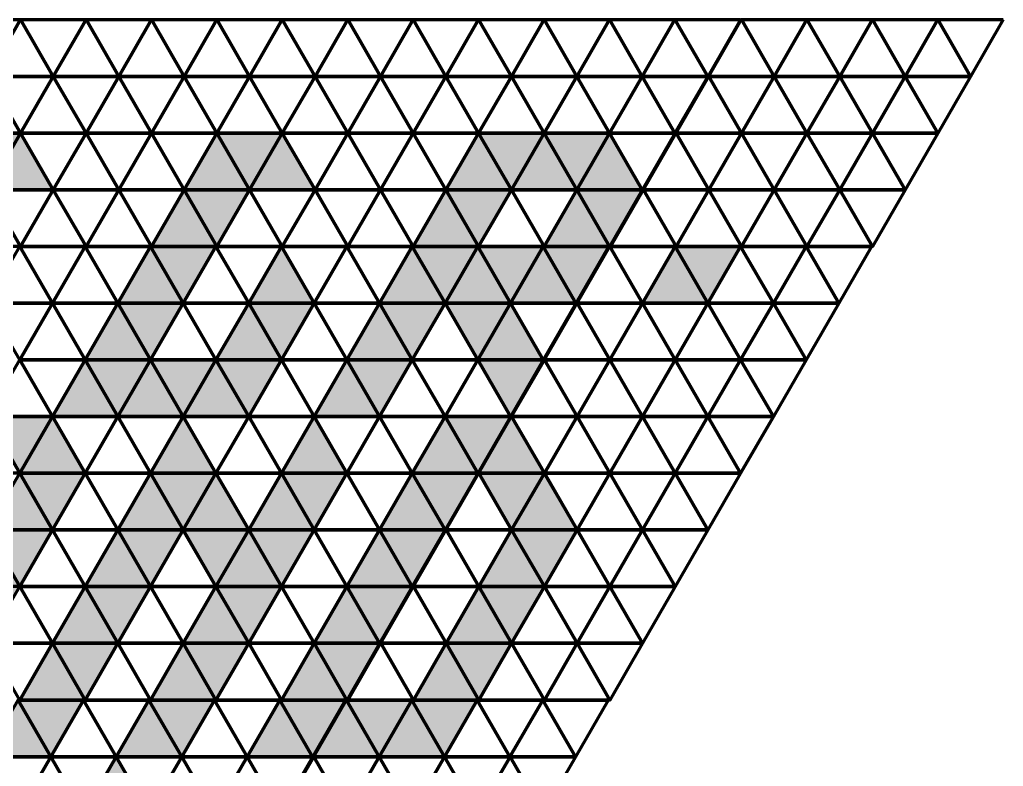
# Model space of a CAD drawing. Header units: inches. Extents: x 18 to 882, y -1167 to -33.
# Drawn here: x 290.2 to 562.8, y -1059.3 to -852.5 of the extents above; entities that cross this region are included whole.
import ezdxf

# ---------------------------------------------------------------- set-up
doc = ezdxf.new("R2010")
doc.units = ezdxf.units.IN
doc.header["$MEASUREMENT"] = 0
doc.layers.add('Layer 1', color=7, linetype='Continuous')

# ---------------------------------------------------------------- blocks, each defined once
blk = doc.blocks.new('block 3')
at = {"layer": 'Layer 1', "true_color": 0xa7a9ab}
h = blk.add_hatch(color=253, dxfattribs=at)
h.dxf.hatch_style = 2
h.paths.add_polyline_path([(290.39, -883.77), (281.32, -899.48), (272.26, -883.77)])
h = blk.add_hatch(color=253, dxfattribs=at)
h.dxf.hatch_style = 2
h.paths.add_polyline_path([(281.57, -899.48), (290.63, -883.78), (299.7, -899.48)])
h = blk.add_hatch(color=253, dxfattribs=at)
h.dxf.hatch_style = 2
h.paths.add_polyline_path([(335.6, -899.51), (344.67, -883.81), (353.73, -899.51)])
h = blk.add_hatch(color=253, dxfattribs=at)
h.dxf.hatch_style = 2
h.paths.add_polyline_path([(363.15, -883.8), (354.09, -899.5), (345.02, -883.8)])
h = blk.add_hatch(color=253, dxfattribs=at)
h.dxf.hatch_style = 2
h.paths.add_polyline_path([(353.98, -899.51), (363.05, -883.8), (372.12, -899.51)])
h = blk.add_hatch(color=253, dxfattribs=at)
h.dxf.hatch_style = 2
h.paths.add_polyline_path([(408.38, -899.5), (417.45, -883.8), (426.52, -899.5)])
h = blk.add_hatch(color=253, dxfattribs=at)
h.dxf.hatch_style = 2
h.paths.add_polyline_path([(435.58, -883.79), (426.52, -899.49), (417.45, -883.79)])
h = blk.add_hatch(color=253, dxfattribs=at)
h.dxf.hatch_style = 2
h.paths.add_polyline_path([(426.29, -899.52), (435.35, -883.81), (444.42, -899.52)])
h = blk.add_hatch(color=253, dxfattribs=at)
h.dxf.hatch_style = 2
h.paths.add_polyline_path([(453.46, -884.03), (444.39, -899.74), (435.33, -884.03)])
h = blk.add_hatch(color=253, dxfattribs=at)
h.dxf.hatch_style = 2
h.paths.add_polyline_path([(444.8, -899.69), (453.86, -883.99), (462.93, -899.69)])
h = blk.add_hatch(color=253, dxfattribs=at)
h.dxf.hatch_style = 2
h.paths.add_polyline_path([(353.99, -899.5), (344.92, -915.2), (335.86, -899.5)])
h = blk.add_hatch(color=253, dxfattribs=at)
h.dxf.hatch_style = 2
h.paths.add_polyline_path([(426.52, -899.49), (417.45, -915.2), (408.38, -899.49)])
h = blk.add_hatch(color=253, dxfattribs=at)
h.dxf.hatch_style = 2
h.paths.add_polyline_path([(326.79, -915.21), (335.86, -899.51), (344.93, -915.21)])
h = blk.add_hatch(color=253, dxfattribs=at)
h.dxf.hatch_style = 2
h.paths.add_polyline_path([(399.32, -915.21), (408.38, -899.5), (417.45, -915.21)])
h = blk.add_hatch(color=253, dxfattribs=at)
h.dxf.hatch_style = 2
h.paths.add_polyline_path([(435.6, -915.21), (444.66, -899.51), (453.73, -915.21)])
h = blk.add_hatch(color=253, dxfattribs=at)
h.dxf.hatch_style = 2
h.paths.add_polyline_path([(462.93, -899.7), (453.86, -915.4), (444.8, -899.7)])
h = blk.add_hatch(color=253, dxfattribs=at)
h.dxf.hatch_style = 2
h.paths.add_polyline_path([(317.72, -930.92), (326.79, -915.21), (335.86, -930.92)])
h = blk.add_hatch(color=253, dxfattribs=at)
h.dxf.hatch_style = 2
h.paths.add_polyline_path([(344.57, -915.2), (335.51, -930.91), (326.44, -915.2)])
h = blk.add_hatch(color=253, dxfattribs=at)
h.dxf.hatch_style = 2
h.paths.add_polyline_path([(353.98, -930.84), (363.05, -915.14), (372.12, -930.84)])
h = blk.add_hatch(color=253, dxfattribs=at)
h.dxf.hatch_style = 2
h.paths.add_polyline_path([(390.25, -930.92), (399.32, -915.22), (408.38, -930.92)])
h = blk.add_hatch(color=253, dxfattribs=at)
h.dxf.hatch_style = 2
h.paths.add_polyline_path([(417.45, -915.21), (408.38, -930.91), (399.32, -915.21)])
h = blk.add_hatch(color=253, dxfattribs=at)
h.dxf.hatch_style = 2
h.paths.add_polyline_path([(408.38, -930.93), (417.45, -915.22), (426.52, -930.93)])
h = blk.add_hatch(color=253, dxfattribs=at)
h.dxf.hatch_style = 2
h.paths.add_polyline_path([(435.58, -915.19), (426.51, -930.9), (417.44, -915.19)])
h = blk.add_hatch(color=253, dxfattribs=at)
h.dxf.hatch_style = 2
h.paths.add_polyline_path([(426.37, -930.93), (435.43, -915.22), (444.5, -930.93)])
h = blk.add_hatch(color=253, dxfattribs=at)
h.dxf.hatch_style = 2
h.paths.add_polyline_path([(453.38, -915.22), (444.31, -930.93), (435.24, -915.22)])
h = blk.add_hatch(color=253, dxfattribs=at)
h.dxf.hatch_style = 2
h.paths.add_polyline_path([(462.58, -930.93), (471.65, -915.22), (480.71, -930.93)])
h = blk.add_hatch(color=253, dxfattribs=at)
h.dxf.hatch_style = 2
h.paths.add_polyline_path([(490.13, -915.21), (481.07, -930.92), (472, -915.21)])
h = blk.add_hatch(color=253, dxfattribs=at)
h.dxf.hatch_style = 2
h.paths.add_polyline_path([(308.4, -946.62), (317.47, -930.92), (326.53, -946.62)])
h = blk.add_hatch(color=253, dxfattribs=at)
h.dxf.hatch_style = 2
h.paths.add_polyline_path([(335.6, -930.91), (326.53, -946.61), (317.47, -930.91)])
h = blk.add_hatch(color=253, dxfattribs=at)
h.dxf.hatch_style = 2
h.paths.add_polyline_path([(344.91, -946.63), (353.98, -930.92), (363.05, -946.63)])
h = blk.add_hatch(color=253, dxfattribs=at)
h.dxf.hatch_style = 2
h.paths.add_polyline_path([(372.12, -930.91), (363.05, -946.62), (353.98, -930.91)])
h = blk.add_hatch(color=253, dxfattribs=at)
h.dxf.hatch_style = 2
h.paths.add_polyline_path([(381.18, -946.63), (390.25, -930.93), (399.32, -946.63)])
h = blk.add_hatch(color=253, dxfattribs=at)
h.dxf.hatch_style = 2
h.paths.add_polyline_path([(408.38, -930.92), (399.32, -946.62), (390.25, -930.92)])
h = blk.add_hatch(color=253, dxfattribs=at)
h.dxf.hatch_style = 2
h.paths.add_polyline_path([(426.53, -930.89), (417.46, -946.59), (408.39, -930.89)])
h = blk.add_hatch(color=253, dxfattribs=at)
h.dxf.hatch_style = 2
h.paths.add_polyline_path([(416.97, -946.63), (426.03, -930.92), (435.1, -946.63)])
h = blk.add_hatch(color=253, dxfattribs=at)
h.dxf.hatch_style = 2
h.paths.add_polyline_path([(299.59, -962.33), (308.66, -946.62), (317.72, -962.33)])
h = blk.add_hatch(color=253, dxfattribs=at)
h.dxf.hatch_style = 2
h.paths.add_polyline_path([(326.79, -946.61), (317.72, -962.31), (308.66, -946.61)])
h = blk.add_hatch(color=253, dxfattribs=at)
h.dxf.hatch_style = 2
h.paths.add_polyline_path([(317.72, -962.33), (326.79, -946.63), (335.86, -962.33)])
h = blk.add_hatch(color=253, dxfattribs=at)
h.dxf.hatch_style = 2
h.paths.add_polyline_path([(344.57, -946.62), (335.5, -962.32), (326.44, -946.62)])
h = blk.add_hatch(color=253, dxfattribs=at)
h.dxf.hatch_style = 2
h.paths.add_polyline_path([(335.6, -962.32), (344.67, -946.62), (353.73, -962.32)])
h = blk.add_hatch(color=253, dxfattribs=at)
h.dxf.hatch_style = 2
h.paths.add_polyline_path([(362.8, -946.61), (353.73, -962.31), (344.67, -946.61)])
h = blk.add_hatch(color=253, dxfattribs=at)
h.dxf.hatch_style = 2
h.paths.add_polyline_path([(372.12, -962.31), (381.18, -946.61), (390.25, -962.31)])
h = blk.add_hatch(color=253, dxfattribs=at)
h.dxf.hatch_style = 2
h.paths.add_polyline_path([(399.32, -946.6), (390.25, -962.3), (381.18, -946.6)])
h = blk.add_hatch(color=253, dxfattribs=at)
h.dxf.hatch_style = 2
h.paths.add_polyline_path([(435.35, -946.6), (426.29, -962.3), (417.22, -946.6)])
h = blk.add_hatch(color=253, dxfattribs=at)
h.dxf.hatch_style = 2
h.paths.add_polyline_path([(299.21, -962.33), (290.14, -978.04), (281.07, -962.33)])
h = blk.add_hatch(color=253, dxfattribs=at)
h.dxf.hatch_style = 2
h.paths.add_polyline_path([(290.22, -978.48), (299.29, -962.78), (308.36, -978.48)])
h = blk.add_hatch(color=253, dxfattribs=at)
h.dxf.hatch_style = 2
h.paths.add_polyline_path([(326.51, -978.22), (335.57, -962.51), (344.64, -978.22)])
h = blk.add_hatch(color=253, dxfattribs=at)
h.dxf.hatch_style = 2
h.paths.add_polyline_path([(362.76, -978.23), (371.83, -962.53), (380.9, -978.23)])
h = blk.add_hatch(color=253, dxfattribs=at)
h.dxf.hatch_style = 2
h.paths.add_polyline_path([(398.93, -978.27), (408, -962.57), (417.07, -978.27)])
h = blk.add_hatch(color=253, dxfattribs=at)
h.dxf.hatch_style = 2
h.paths.add_polyline_path([(426.13, -962.56), (417.07, -978.26), (408, -962.56)])
h = blk.add_hatch(color=253, dxfattribs=at)
h.dxf.hatch_style = 2
h.paths.add_polyline_path([(417.3, -978.27), (426.36, -962.57), (435.43, -978.27)])
h = blk.add_hatch(color=253, dxfattribs=at)
h.dxf.hatch_style = 2
h.paths.add_polyline_path([(281.06, -993.83), (290.13, -978.12), (299.19, -993.83)])
h = blk.add_hatch(color=253, dxfattribs=at)
h.dxf.hatch_style = 2
h.paths.add_polyline_path([(308.26, -978.47), (299.19, -994.17), (290.13, -978.47)])
h = blk.add_hatch(color=253, dxfattribs=at)
h.dxf.hatch_style = 2
h.paths.add_polyline_path([(317.34, -993.92), (326.41, -978.21), (335.48, -993.92)])
h = blk.add_hatch(color=253, dxfattribs=at)
h.dxf.hatch_style = 2
h.paths.add_polyline_path([(344.9, -978.2), (335.83, -993.91), (326.76, -978.2)])
h = blk.add_hatch(color=253, dxfattribs=at)
h.dxf.hatch_style = 2
h.paths.add_polyline_path([(335.56, -993.82), (344.62, -978.12), (353.69, -993.82)])
h = blk.add_hatch(color=253, dxfattribs=at)
h.dxf.hatch_style = 2
h.paths.add_polyline_path([(353.6, -993.93), (362.67, -978.23), (371.74, -993.93)])
h = blk.add_hatch(color=253, dxfattribs=at)
h.dxf.hatch_style = 2
h.paths.add_polyline_path([(381.16, -978.22), (372.09, -993.92), (363.02, -978.22)])
h = blk.add_hatch(color=253, dxfattribs=at)
h.dxf.hatch_style = 2
h.paths.add_polyline_path([(389.87, -993.98), (398.93, -978.28), (408, -993.98)])
h = blk.add_hatch(color=253, dxfattribs=at)
h.dxf.hatch_style = 2
h.paths.add_polyline_path([(417.07, -978.27), (408, -993.97), (398.93, -978.27)])
h = blk.add_hatch(color=253, dxfattribs=at)
h.dxf.hatch_style = 2
h.paths.add_polyline_path([(435.43, -978.24), (426.37, -993.94), (417.3, -978.24)])
h = blk.add_hatch(color=253, dxfattribs=at)
h.dxf.hatch_style = 2
h.paths.add_polyline_path([(426.37, -993.98), (435.43, -978.28), (444.5, -993.98)])
h = blk.add_hatch(color=253, dxfattribs=at)
h.dxf.hatch_style = 2
h.paths.add_polyline_path([(272.22, -1009.64), (281.29, -993.94), (290.35, -1009.64)])
h = blk.add_hatch(color=253, dxfattribs=at)
h.dxf.hatch_style = 2
h.paths.add_polyline_path([(299.07, -993.93), (290, -1009.63), (280.93, -993.93)])
h = blk.add_hatch(color=253, dxfattribs=at)
h.dxf.hatch_style = 2
h.paths.add_polyline_path([(308.5, -1009.64), (317.57, -993.94), (326.64, -1009.64)])
h = blk.add_hatch(color=253, dxfattribs=at)
h.dxf.hatch_style = 2
h.paths.add_polyline_path([(335.7, -993.93), (326.64, -1009.63), (317.57, -993.93)])
h = blk.add_hatch(color=253, dxfattribs=at)
h.dxf.hatch_style = 2
h.paths.add_polyline_path([(353.44, -993.98), (344.38, -1009.68), (335.31, -993.98)])
h = blk.add_hatch(color=253, dxfattribs=at)
h.dxf.hatch_style = 2
h.paths.add_polyline_path([(344.76, -1009.65), (353.83, -993.95), (362.89, -1009.65)])
h = blk.add_hatch(color=253, dxfattribs=at)
h.dxf.hatch_style = 2
h.paths.add_polyline_path([(371.96, -993.94), (362.89, -1009.64), (353.83, -993.94)])
h = blk.add_hatch(color=253, dxfattribs=at)
h.dxf.hatch_style = 2
h.paths.add_polyline_path([(380.8, -1009.69), (389.87, -993.98), (398.93, -1009.69)])
h = blk.add_hatch(color=253, dxfattribs=at)
h.dxf.hatch_style = 2
h.paths.add_polyline_path([(408.35, -993.97), (399.29, -1009.68), (390.22, -993.97)])
h = blk.add_hatch(color=253, dxfattribs=at)
h.dxf.hatch_style = 2
h.paths.add_polyline_path([(417.41, -1009.69), (426.48, -993.98), (435.54, -1009.69)])
h = blk.add_hatch(color=253, dxfattribs=at)
h.dxf.hatch_style = 2
h.paths.add_polyline_path([(444.61, -993.97), (435.54, -1009.68), (426.48, -993.97)])
h = blk.add_hatch(color=253, dxfattribs=at)
h.dxf.hatch_style = 2
h.paths.add_polyline_path([(290.26, -1009.62), (281.19, -1025.33), (272.12, -1009.62)])
h = blk.add_hatch(color=253, dxfattribs=at)
h.dxf.hatch_style = 2
h.paths.add_polyline_path([(299.08, -1025.34), (308.15, -1009.64), (317.22, -1025.34)])
h = blk.add_hatch(color=253, dxfattribs=at)
h.dxf.hatch_style = 2
h.paths.add_polyline_path([(326.64, -1009.63), (317.57, -1025.33), (308.5, -1009.63)])
h = blk.add_hatch(color=253, dxfattribs=at)
h.dxf.hatch_style = 2
h.paths.add_polyline_path([(335.34, -1025.35), (344.41, -1009.65), (353.47, -1025.35)])
h = blk.add_hatch(color=253, dxfattribs=at)
h.dxf.hatch_style = 2
h.paths.add_polyline_path([(362.54, -1009.64), (353.47, -1025.34), (344.41, -1009.64)])
h = blk.add_hatch(color=253, dxfattribs=at)
h.dxf.hatch_style = 2
h.paths.add_polyline_path([(371.73, -1025.38), (380.8, -1009.67), (389.87, -1025.38)])
h = blk.add_hatch(color=253, dxfattribs=at)
h.dxf.hatch_style = 2
h.paths.add_polyline_path([(398.93, -1009.66), (389.87, -1025.37), (380.8, -1009.66)])
h = blk.add_hatch(color=253, dxfattribs=at)
h.dxf.hatch_style = 2
h.paths.add_polyline_path([(408.34, -1025.38), (417.41, -1009.67), (426.48, -1025.38)])
h = blk.add_hatch(color=253, dxfattribs=at)
h.dxf.hatch_style = 2
h.paths.add_polyline_path([(435.54, -1009.66), (426.48, -1025.37), (417.41, -1009.66)])
h = blk.add_hatch(color=253, dxfattribs=at)
h.dxf.hatch_style = 2
h.paths.add_polyline_path([(290.02, -1041.04), (299.08, -1025.34), (308.15, -1041.04)])
h = blk.add_hatch(color=253, dxfattribs=at)
h.dxf.hatch_style = 2
h.paths.add_polyline_path([(317.22, -1025.33), (308.15, -1041.03), (299.08, -1025.33)])
h = blk.add_hatch(color=253, dxfattribs=at)
h.dxf.hatch_style = 2
h.paths.add_polyline_path([(326.27, -1041.06), (335.34, -1025.35), (344.41, -1041.06)])
h = blk.add_hatch(color=253, dxfattribs=at)
h.dxf.hatch_style = 2
h.paths.add_polyline_path([(353.47, -1025.34), (344.41, -1041.05), (335.34, -1025.34)])
h = blk.add_hatch(color=253, dxfattribs=at)
h.dxf.hatch_style = 2
h.paths.add_polyline_path([(362.91, -1041.08), (371.97, -1025.37), (381.04, -1041.08)])
h = blk.add_hatch(color=253, dxfattribs=at)
h.dxf.hatch_style = 2
h.paths.add_polyline_path([(390.11, -1025.36), (381.04, -1041.07), (371.97, -1025.36)])
h = blk.add_hatch(color=253, dxfattribs=at)
h.dxf.hatch_style = 2
h.paths.add_polyline_path([(399.52, -1041.08), (408.58, -1025.37), (417.65, -1041.08)])
h = blk.add_hatch(color=253, dxfattribs=at)
h.dxf.hatch_style = 2
h.paths.add_polyline_path([(426.37, -1025.36), (417.3, -1041.07), (408.23, -1025.36)])
h = blk.add_hatch(color=253, dxfattribs=at)
h.dxf.hatch_style = 2
h.paths.add_polyline_path([(280.74, -1056.71), (289.8, -1041.01), (298.87, -1056.71)])
h = blk.add_hatch(color=253, dxfattribs=at)
h.dxf.hatch_style = 2
h.paths.add_polyline_path([(307.94, -1041), (298.87, -1056.7), (289.8, -1041)])
h = blk.add_hatch(color=253, dxfattribs=at)
h.dxf.hatch_style = 2
h.paths.add_polyline_path([(316.99, -1056.73), (326.06, -1041.02), (335.13, -1056.73)])
h = blk.add_hatch(color=253, dxfattribs=at)
h.dxf.hatch_style = 2
h.paths.add_polyline_path([(344.19, -1041.01), (335.13, -1056.72), (326.06, -1041.01)])
h = blk.add_hatch(color=253, dxfattribs=at)
h.dxf.hatch_style = 2
h.paths.add_polyline_path([(353.27, -1056.75), (362.34, -1041.04), (371.41, -1056.75)])
h = blk.add_hatch(color=253, dxfattribs=at)
h.dxf.hatch_style = 2
h.paths.add_polyline_path([(380.47, -1041.03), (371.41, -1056.74), (362.34, -1041.03)])
h = blk.add_hatch(color=253, dxfattribs=at)
h.dxf.hatch_style = 2
h.paths.add_polyline_path([(371.52, -1056.75), (380.59, -1041.05), (389.65, -1056.75)])
h = blk.add_hatch(color=253, dxfattribs=at)
h.dxf.hatch_style = 2
h.paths.add_polyline_path([(398.72, -1041.04), (389.65, -1056.74), (380.59, -1041.04)])
h = blk.add_hatch(color=253, dxfattribs=at)
h.dxf.hatch_style = 2
h.paths.add_polyline_path([(389.88, -1056.75), (398.95, -1041.04), (408.02, -1056.75)])
h = blk.add_hatch(color=253, dxfattribs=at)
h.dxf.hatch_style = 2
h.paths.add_polyline_path([(417.09, -1041.03), (408.02, -1056.74), (398.95, -1041.03)])
h = blk.add_hatch(color=253, dxfattribs=at)
h.dxf.hatch_style = 2
h.paths.add_polyline_path([(307.72, -1072.39), (316.79, -1056.69), (325.86, -1072.39)])
at = {"layer": 'Layer 1', "lineweight": 0}
for points in [[(290.39, -883.77), (281.32, -899.48), (272.26, -883.77), (290.39, -883.77)], [(281.57, -899.48), (290.63, -883.78), (299.7, -899.48), (281.57, -899.48)], [(335.6, -899.51), (344.67, -883.81), (353.73, -899.51), (335.6, -899.51)], [(363.15, -883.8), (354.09, -899.5), (345.02, -883.8), (363.15, -883.8)], [(353.98, -899.51), (363.05, -883.8), (372.12, -899.51), (353.98, -899.51)], [(408.38, -899.5), (417.45, -883.8), (426.52, -899.5), (408.38, -899.5)], [(435.58, -883.79), (426.52, -899.49), (417.45, -883.79), (435.58, -883.79)], [(426.29, -899.52), (435.35, -883.81), (444.42, -899.52), (426.29, -899.52)], [(453.46, -884.03), (444.39, -899.74), (435.33, -884.03), (453.46, -884.03)], [(444.8, -899.69), (453.86, -883.99), (462.93, -899.69), (444.8, -899.69)], [(353.99, -899.5), (344.92, -915.2), (335.86, -899.5), (353.99, -899.5)], [(426.52, -899.49), (417.45, -915.2), (408.38, -899.49), (426.52, -899.49)], [(326.79, -915.21), (335.86, -899.51), (344.93, -915.21), (326.79, -915.21)], [(399.32, -915.21), (408.38, -899.5), (417.45, -915.21), (399.32, -915.21)], [(435.6, -915.21), (444.66, -899.51), (453.73, -915.21), (435.6, -915.21)], [(462.93, -899.7), (453.86, -915.4), (444.8, -899.7), (462.93, -899.7)], [(317.72, -930.92), (326.79, -915.21), (335.86, -930.92), (317.72, -930.92)], [(344.57, -915.2), (335.51, -930.91), (326.44, -915.2), (344.57, -915.2)], [(353.98, -930.84), (363.05, -915.14), (372.12, -930.84), (353.98, -930.84)], [(390.25, -930.92), (399.32, -915.22), (408.38, -930.92), (390.25, -930.92)], [(417.45, -915.21), (408.38, -930.91), (399.32, -915.21), (417.45, -915.21)], [(408.38, -930.93), (417.45, -915.22), (426.52, -930.93), (408.38, -930.93)], [(435.58, -915.19), (426.51, -930.9), (417.44, -915.19), (435.58, -915.19)], [(426.37, -930.93), (435.43, -915.22), (444.5, -930.93), (426.37, -930.93)], [(453.38, -915.22), (444.31, -930.93), (435.24, -915.22), (453.38, -915.22)], [(462.58, -930.93), (471.65, -915.22), (480.71, -930.93), (462.58, -930.93)], [(490.13, -915.21), (481.07, -930.92), (472, -915.21), (490.13, -915.21)], [(308.4, -946.62), (317.47, -930.92), (326.53, -946.62), (308.4, -946.62)], [(335.6, -930.91), (326.53, -946.61), (317.47, -930.91), (335.6, -930.91)], [(344.91, -946.63), (353.98, -930.92), (363.05, -946.63), (344.91, -946.63)], [(372.12, -930.91), (363.05, -946.62), (353.98, -930.91), (372.12, -930.91)], [(381.18, -946.63), (390.25, -930.93), (399.32, -946.63), (381.18, -946.63)], [(408.38, -930.92), (399.32, -946.62), (390.25, -930.92), (408.38, -930.92)], [(426.53, -930.89), (417.46, -946.59), (408.39, -930.89), (426.53, -930.89)], [(416.97, -946.63), (426.03, -930.92), (435.1, -946.63), (416.97, -946.63)], [(299.59, -962.33), (308.66, -946.62), (317.72, -962.33), (299.59, -962.33)], [(326.79, -946.61), (317.72, -962.31), (308.66, -946.61), (326.79, -946.61)], [(317.72, -962.33), (326.79, -946.63), (335.86, -962.33), (317.72, -962.33)], [(344.57, -946.62), (335.5, -962.32), (326.44, -946.62), (344.57, -946.62)], [(335.6, -962.32), (344.67, -946.62), (353.73, -962.32), (335.6, -962.32)], [(362.8, -946.61), (353.73, -962.31), (344.67, -946.61), (362.8, -946.61)], [(372.12, -962.31), (381.18, -946.61), (390.25, -962.31), (372.12, -962.31)], [(399.32, -946.6), (390.25, -962.3), (381.18, -946.6), (399.32, -946.6)], [(435.35, -946.6), (426.29, -962.3), (417.22, -946.6), (435.35, -946.6)], [(299.21, -962.33), (290.14, -978.04), (281.07, -962.33), (299.21, -962.33)], [(290.22, -978.48), (299.29, -962.78), (308.36, -978.48), (290.22, -978.48)], [(326.51, -978.22), (335.57, -962.51), (344.64, -978.22), (326.51, -978.22)], [(362.76, -978.23), (371.83, -962.53), (380.9, -978.23), (362.76, -978.23)], [(398.93, -978.27), (408, -962.57), (417.07, -978.27), (398.93, -978.27)], [(426.13, -962.56), (417.07, -978.26), (408, -962.56), (426.13, -962.56)], [(417.3, -978.27), (426.36, -962.57), (435.43, -978.27), (417.3, -978.27)], [(281.06, -993.83), (290.13, -978.12), (299.19, -993.83), (281.06, -993.83)], [(308.26, -978.47), (299.19, -994.17), (290.13, -978.47), (308.26, -978.47)], [(317.34, -993.92), (326.41, -978.21), (335.48, -993.92), (317.34, -993.92)], [(344.9, -978.2), (335.83, -993.91), (326.76, -978.2), (344.9, -978.2)], [(335.56, -993.82), (344.62, -978.12), (353.69, -993.82), (335.56, -993.82)], [(353.6, -993.93), (362.67, -978.23), (371.74, -993.93), (353.6, -993.93)], [(381.16, -978.22), (372.09, -993.92), (363.02, -978.22), (381.16, -978.22)], [(389.87, -993.98), (398.93, -978.28), (408, -993.98), (389.87, -993.98)], [(417.07, -978.27), (408, -993.97), (398.93, -978.27), (417.07, -978.27)], [(435.43, -978.24), (426.37, -993.94), (417.3, -978.24), (435.43, -978.24)], [(426.37, -993.98), (435.43, -978.28), (444.5, -993.98), (426.37, -993.98)], [(272.22, -1009.64), (281.29, -993.94), (290.35, -1009.64), (272.22, -1009.64)], [(299.07, -993.93), (290, -1009.63), (280.93, -993.93), (299.07, -993.93)], [(308.5, -1009.64), (317.57, -993.94), (326.64, -1009.64), (308.5, -1009.64)], [(335.7, -993.93), (326.64, -1009.63), (317.57, -993.93), (335.7, -993.93)], [(353.44, -993.98), (344.38, -1009.68), (335.31, -993.98), (353.44, -993.98)], [(344.76, -1009.65), (353.83, -993.95), (362.89, -1009.65), (344.76, -1009.65)], [(371.96, -993.94), (362.89, -1009.64), (353.83, -993.94), (371.96, -993.94)], [(380.8, -1009.69), (389.87, -993.98), (398.93, -1009.69), (380.8, -1009.69)], [(408.35, -993.97), (399.29, -1009.68), (390.22, -993.97), (408.35, -993.97)], [(417.41, -1009.69), (426.48, -993.98), (435.54, -1009.69), (417.41, -1009.69)], [(444.61, -993.97), (435.54, -1009.68), (426.48, -993.97), (444.61, -993.97)], [(290.26, -1009.62), (281.19, -1025.33), (272.12, -1009.62), (290.26, -1009.62)], [(299.08, -1025.34), (308.15, -1009.64), (317.22, -1025.34), (299.08, -1025.34)], [(326.64, -1009.63), (317.57, -1025.33), (308.5, -1009.63), (326.64, -1009.63)], [(335.34, -1025.35), (344.41, -1009.65), (353.47, -1025.35), (335.34, -1025.35)], [(362.54, -1009.64), (353.47, -1025.34), (344.41, -1009.64), (362.54, -1009.64)], [(371.73, -1025.38), (380.8, -1009.67), (389.87, -1025.38), (371.73, -1025.38)], [(398.93, -1009.66), (389.87, -1025.37), (380.8, -1009.66), (398.93, -1009.66)], [(408.34, -1025.38), (417.41, -1009.67), (426.48, -1025.38), (408.34, -1025.38)], [(435.54, -1009.66), (426.48, -1025.37), (417.41, -1009.66), (435.54, -1009.66)], [(290.02, -1041.04), (299.08, -1025.34), (308.15, -1041.04), (290.02, -1041.04)], [(317.22, -1025.33), (308.15, -1041.03), (299.08, -1025.33), (317.22, -1025.33)], [(326.27, -1041.06), (335.34, -1025.35), (344.41, -1041.06), (326.27, -1041.06)], [(353.47, -1025.34), (344.41, -1041.05), (335.34, -1025.34), (353.47, -1025.34)], [(362.91, -1041.08), (371.97, -1025.37), (381.04, -1041.08), (362.91, -1041.08)], [(390.11, -1025.36), (381.04, -1041.07), (371.97, -1025.36), (390.11, -1025.36)], [(399.52, -1041.08), (408.58, -1025.37), (417.65, -1041.08), (399.52, -1041.08)], [(426.37, -1025.36), (417.3, -1041.07), (408.23, -1025.36), (426.37, -1025.36)], [(280.74, -1056.71), (289.8, -1041.01), (298.87, -1056.71), (280.74, -1056.71)], [(307.94, -1041), (298.87, -1056.7), (289.8, -1041), (307.94, -1041)], [(316.99, -1056.73), (326.06, -1041.02), (335.13, -1056.73), (316.99, -1056.73)], [(344.19, -1041.01), (335.13, -1056.72), (326.06, -1041.01), (344.19, -1041.01)], [(353.27, -1056.75), (362.34, -1041.04), (371.41, -1056.75), (353.27, -1056.75)], [(380.47, -1041.03), (371.41, -1056.74), (362.34, -1041.03), (380.47, -1041.03)], [(371.52, -1056.75), (380.59, -1041.05), (389.65, -1056.75), (371.52, -1056.75)], [(398.72, -1041.04), (389.65, -1056.74), (380.59, -1041.04), (398.72, -1041.04)], [(389.88, -1056.75), (398.95, -1041.04), (408.02, -1056.75), (389.88, -1056.75)], [(417.09, -1041.03), (408.02, -1056.74), (398.95, -1041.03), (417.09, -1041.03)], [(307.72, -1072.39), (316.79, -1056.69), (325.86, -1072.39), (307.72, -1072.39)]]:
    blk.add_lwpolyline(points, dxfattribs=at)
blk = doc.blocks.new('block 4')
at = {"layer": 'Layer 1', "color": 179, "lineweight": 70, "true_color": 0x231f20}
for points in [[(290.48, -852.5), (281.42, -868.21), (272.35, -852.5), (290.48, -852.5)], [(281.42, -868.21), (290.48, -852.5), (299.55, -868.21), (281.42, -868.21)], [(308.62, -852.5), (299.55, -868.21), (290.48, -852.5), (308.62, -852.5)], [(299.55, -868.21), (308.62, -852.5), (317.69, -868.21), (299.55, -868.21)], [(326.75, -852.5), (317.69, -868.21), (308.62, -852.5), (326.75, -852.5)], [(317.69, -868.21), (326.75, -852.5), (335.82, -868.21), (317.69, -868.21)], [(344.89, -852.5), (335.82, -868.21), (326.75, -852.5), (344.89, -852.5)], [(335.82, -868.21), (344.89, -852.5), (353.95, -868.21), (335.82, -868.21)], [(363.02, -852.5), (353.95, -868.21), (344.89, -852.5), (363.02, -852.5)], [(353.95, -868.21), (363.02, -852.5), (372.09, -868.21), (353.95, -868.21)], [(381.16, -852.5), (372.09, -868.21), (363.02, -852.5), (381.16, -852.5)], [(372.09, -868.21), (381.16, -852.5), (390.22, -868.21), (372.09, -868.21)], [(399.29, -852.5), (390.22, -868.21), (381.16, -852.5), (399.29, -852.5)], [(390.22, -868.21), (399.29, -852.5), (408.36, -868.21), (390.22, -868.21)], [(417.42, -852.5), (408.36, -868.21), (399.29, -852.5), (417.42, -852.5)], [(408.36, -868.21), (417.42, -852.5), (426.49, -868.21), (408.36, -868.21)], [(435.56, -852.5), (426.49, -868.21), (417.42, -852.5), (435.56, -852.5)], [(426.49, -868.21), (435.56, -852.5), (444.62, -868.21), (426.49, -868.21)], [(453.69, -852.5), (444.62, -868.21), (435.56, -852.5), (453.69, -852.5)], [(444.62, -868.21), (453.69, -852.5), (462.76, -868.21), (444.62, -868.21)], [(471.83, -852.5), (462.76, -868.21), (453.69, -852.5), (471.83, -852.5)], [(462.76, -868.21), (471.82, -852.5), (480.89, -868.21), (462.76, -868.21)], [(489.96, -852.5), (480.89, -868.21), (471.83, -852.5), (489.96, -852.5)], [(481.21, -868.21), (490.28, -852.5), (499.35, -868.21), (481.21, -868.21)], [(508.41, -852.5), (499.35, -868.21), (490.28, -852.5), (508.41, -852.5)], [(499.35, -868.21), (508.41, -852.5), (517.48, -868.21), (499.35, -868.21)], [(526.55, -852.5), (517.48, -868.21), (508.41, -852.5), (526.55, -852.5)], [(517.48, -868.21), (526.55, -852.5), (535.61, -868.21), (517.48, -868.21)], [(544.68, -852.5), (535.61, -868.21), (526.55, -852.5), (544.68, -852.5)], [(535.61, -868.21), (544.68, -852.5), (553.75, -868.21), (535.61, -868.21)], [(562.81, -852.5), (553.75, -868.21), (544.68, -852.5), (562.81, -852.5)], [(272.35, -883.91), (281.42, -868.21), (290.49, -883.91), (272.35, -883.91)], [(299.55, -868.21), (290.48, -883.91), (281.42, -868.21), (299.55, -868.21)], [(290.49, -883.91), (299.55, -868.21), (308.62, -883.91), (290.49, -883.91)], [(317.69, -868.21), (308.62, -883.91), (299.55, -868.21), (317.69, -868.21)], [(308.62, -883.91), (317.69, -868.21), (326.75, -883.91), (308.62, -883.91)], [(335.82, -868.21), (326.75, -883.91), (317.69, -868.21), (335.82, -868.21)], [(326.75, -883.91), (335.82, -868.21), (344.89, -883.91), (326.75, -883.91)], [(353.95, -868.21), (344.89, -883.91), (335.82, -868.21), (353.95, -868.21)], [(344.89, -883.91), (353.96, -868.21), (363.02, -883.91), (344.89, -883.91)], [(372.09, -868.21), (363.02, -883.91), (353.95, -868.21), (372.09, -868.21)], [(363.02, -883.91), (372.09, -868.21), (381.16, -883.91), (363.02, -883.91)], [(390.22, -868.21), (381.16, -883.91), (372.09, -868.21), (390.22, -868.21)], [(381.16, -883.91), (390.22, -868.21), (399.29, -883.91), (381.16, -883.91)], [(408.36, -868.21), (399.29, -883.91), (390.22, -868.21), (408.36, -868.21)], [(399.29, -883.91), (408.36, -868.21), (417.42, -883.91), (399.29, -883.91)], [(426.49, -868.21), (417.42, -883.91), (408.36, -868.21), (426.49, -868.21)], [(417.42, -883.91), (426.49, -868.21), (435.56, -883.91), (417.42, -883.91)], [(444.62, -868.21), (435.56, -883.91), (426.49, -868.21), (444.62, -868.21)], [(435.56, -883.91), (444.62, -868.21), (453.69, -883.91), (435.56, -883.91)], [(462.76, -868.21), (453.69, -883.91), (444.62, -868.21), (462.76, -868.21)], [(453.69, -883.91), (462.76, -868.21), (471.83, -883.91), (453.69, -883.91)], [(480.89, -868.21), (471.83, -883.91), (462.76, -868.21), (480.89, -868.21)], [(472.15, -883.91), (481.21, -868.21), (490.28, -883.91), (472.15, -883.91)], [(499.35, -868.21), (490.28, -883.91), (481.21, -868.21), (499.35, -868.21)], [(490.28, -883.91), (499.35, -868.21), (508.41, -883.91), (490.28, -883.91)], [(517.48, -868.21), (508.41, -883.91), (499.35, -868.21), (517.48, -868.21)], [(508.41, -883.91), (517.48, -868.21), (526.55, -883.91), (508.41, -883.91)], [(535.61, -868.21), (526.55, -883.91), (517.48, -868.21), (535.61, -868.21)], [(526.55, -883.91), (535.61, -868.21), (544.68, -883.91), (526.55, -883.91)], [(553.75, -868.21), (544.68, -883.91), (535.61, -868.21), (553.75, -868.21)], [(290.48, -883.91), (281.42, -899.62), (272.35, -883.91), (290.48, -883.91)], [(281.42, -899.62), (290.49, -883.91), (299.55, -899.62), (281.42, -899.62)], [(308.62, -883.91), (299.55, -899.62), (290.48, -883.91), (308.62, -883.91)], [(299.55, -899.62), (308.62, -883.91), (317.69, -899.62), (299.55, -899.62)], [(326.75, -883.91), (317.69, -899.62), (308.62, -883.91), (326.75, -883.91)], [(317.69, -899.62), (326.75, -883.91), (335.82, -899.62), (317.69, -899.62)], [(344.89, -883.91), (335.82, -899.62), (326.75, -883.91), (344.89, -883.91)], [(335.82, -899.62), (344.89, -883.91), (353.96, -899.62), (335.82, -899.62)], [(363.02, -883.91), (353.95, -899.62), (344.89, -883.91), (363.02, -883.91)], [(353.96, -899.62), (363.02, -883.91), (372.09, -899.62), (353.96, -899.62)], [(381.16, -883.91), (372.09, -899.62), (363.02, -883.91), (381.16, -883.91)], [(372.09, -899.62), (381.16, -883.91), (390.22, -899.62), (372.09, -899.62)], [(399.29, -883.91), (390.22, -899.62), (381.16, -883.91), (399.29, -883.91)], [(390.22, -899.62), (399.29, -883.91), (408.36, -899.62), (390.22, -899.62)], [(417.42, -883.91), (408.36, -899.62), (399.29, -883.91), (417.42, -883.91)], [(408.36, -899.62), (417.42, -883.91), (426.49, -899.62), (408.36, -899.62)], [(435.56, -883.91), (426.49, -899.62), (417.42, -883.91), (435.56, -883.91)], [(426.49, -899.62), (435.56, -883.91), (444.62, -899.62), (426.49, -899.62)], [(453.69, -883.91), (444.62, -899.62), (435.56, -883.91), (453.69, -883.91)], [(444.62, -899.62), (453.69, -883.91), (462.76, -899.62), (444.62, -899.62)], [(471.83, -883.91), (462.76, -899.62), (453.69, -883.91), (471.83, -883.91)], [(463.08, -899.62), (472.15, -883.91), (481.21, -899.62), (463.08, -899.62)], [(490.28, -883.91), (481.21, -899.62), (472.15, -883.91), (490.28, -883.91)], [(481.21, -899.62), (490.28, -883.91), (499.35, -899.62), (481.21, -899.62)], [(508.41, -883.91), (499.35, -899.62), (490.28, -883.91), (508.41, -883.91)], [(499.35, -899.62), (508.41, -883.91), (517.48, -899.62), (499.35, -899.62)], [(526.55, -883.91), (517.48, -899.62), (508.41, -883.91), (526.55, -883.91)], [(517.48, -899.62), (526.55, -883.91), (535.61, -899.62), (517.48, -899.62)], [(544.68, -883.91), (535.61, -899.62), (526.55, -883.91), (544.68, -883.91)], [(272.35, -915.32), (281.42, -899.62), (290.48, -915.32), (272.35, -915.32)], [(299.55, -899.62), (290.48, -915.32), (281.42, -899.62), (299.55, -899.62)], [(290.48, -915.32), (299.55, -899.62), (308.62, -915.32), (290.48, -915.32)], [(317.69, -899.62), (308.62, -915.32), (299.55, -899.62), (317.69, -899.62)], [(308.62, -915.32), (317.69, -899.62), (326.75, -915.32), (308.62, -915.32)], [(335.82, -899.62), (326.75, -915.32), (317.69, -899.62), (335.82, -899.62)], [(326.75, -915.32), (335.82, -899.62), (344.89, -915.32), (326.75, -915.32)], [(353.95, -899.62), (344.89, -915.32), (335.82, -899.62), (353.95, -899.62)], [(344.89, -915.32), (353.95, -899.62), (363.02, -915.32), (344.89, -915.32)], [(372.09, -899.62), (363.02, -915.32), (353.95, -899.62), (372.09, -899.62)], [(363.02, -915.32), (372.09, -899.62), (381.16, -915.32), (363.02, -915.32)], [(390.22, -899.62), (381.16, -915.32), (372.09, -899.62), (390.22, -899.62)], [(381.16, -915.32), (390.22, -899.62), (399.29, -915.32), (381.16, -915.32)], [(408.36, -899.62), (399.29, -915.32), (390.22, -899.62), (408.36, -899.62)], [(399.29, -915.32), (408.36, -899.62), (417.42, -915.32), (399.29, -915.32)], [(426.49, -899.62), (417.42, -915.32), (408.36, -899.62), (426.49, -899.62)], [(417.42, -915.32), (426.49, -899.62), (435.56, -915.32), (417.42, -915.32)], [(444.62, -899.62), (435.56, -915.32), (426.49, -899.62), (444.62, -899.62)], [(435.56, -915.32), (444.62, -899.62), (453.69, -915.32), (435.56, -915.32)], [(462.76, -899.62), (453.69, -915.32), (444.62, -899.62), (462.76, -899.62)], [(454.01, -915.32), (463.08, -899.62), (472.14, -915.32), (454.01, -915.32)], [(481.21, -899.62), (472.14, -915.32), (463.08, -899.62), (481.21, -899.62)], [(472.14, -915.32), (481.21, -899.62), (490.28, -915.32), (472.14, -915.32)], [(499.35, -899.62), (490.28, -915.32), (481.21, -899.62), (499.35, -899.62)], [(490.28, -915.32), (499.35, -899.62), (508.41, -915.32), (490.28, -915.32)], [(517.48, -899.62), (508.41, -915.32), (499.35, -899.62), (517.48, -899.62)], [(508.41, -915.32), (517.48, -899.62), (526.55, -915.32), (508.41, -915.32)], [(535.61, -899.62), (526.55, -915.32), (517.48, -899.62), (535.61, -899.62)], [(281.17, -931.03), (290.24, -915.32), (299.31, -931.03), (281.17, -931.03)], [(308.37, -915.32), (299.31, -931.03), (290.24, -915.32), (308.37, -915.32)], [(299.31, -931.03), (308.37, -915.32), (317.44, -931.03), (299.31, -931.03)], [(326.51, -915.32), (317.44, -931.03), (308.37, -915.32), (326.51, -915.32)], [(317.44, -931.03), (326.51, -915.32), (335.57, -931.03), (317.44, -931.03)], [(344.64, -915.32), (335.57, -931.03), (326.51, -915.32), (344.64, -915.32)], [(335.57, -931.03), (344.64, -915.32), (353.71, -931.03), (335.57, -931.03)], [(362.77, -915.32), (353.71, -931.03), (344.64, -915.32), (362.77, -915.32)], [(353.71, -931.03), (362.77, -915.32), (371.84, -931.03), (353.71, -931.03)], [(380.91, -915.32), (371.84, -931.03), (362.77, -915.32), (380.91, -915.32)], [(371.84, -931.03), (380.91, -915.32), (389.98, -931.03), (371.84, -931.03)], [(399.04, -915.32), (389.97, -931.03), (380.91, -915.32), (399.04, -915.32)], [(389.98, -931.03), (399.04, -915.32), (408.11, -931.03), (389.98, -931.03)], [(417.18, -915.32), (408.11, -931.03), (399.04, -915.32), (417.18, -915.32)], [(408.11, -931.03), (417.18, -915.32), (426.24, -931.03), (408.11, -931.03)], [(435.31, -915.32), (426.24, -931.03), (417.18, -915.32), (435.31, -915.32)], [(426.24, -931.03), (435.31, -915.32), (444.38, -931.03), (426.24, -931.03)], [(453.44, -915.32), (444.38, -931.03), (435.31, -915.32), (453.44, -915.32)], [(444.7, -931.03), (453.76, -915.32), (462.83, -931.03), (444.7, -931.03)], [(471.9, -915.32), (462.83, -931.03), (453.76, -915.32), (471.9, -915.32)], [(462.83, -931.03), (471.9, -915.32), (480.96, -931.03), (462.83, -931.03)], [(490.03, -915.32), (480.96, -931.03), (471.9, -915.32), (490.03, -915.32)], [(480.96, -931.03), (490.03, -915.32), (499.1, -931.03), (480.96, -931.03)], [(508.17, -915.32), (499.1, -931.03), (490.03, -915.32), (508.17, -915.32)], [(499.1, -931.03), (508.17, -915.32), (517.23, -931.03), (499.1, -931.03)], [(526.3, -915.32), (517.23, -931.03), (508.17, -915.32), (526.3, -915.32)], [(299.31, -931.03), (290.24, -946.73), (281.17, -931.03), (299.31, -931.03)], [(290.24, -946.73), (299.31, -931.03), (308.37, -946.73), (290.24, -946.73)], [(317.44, -931.03), (308.37, -946.73), (299.31, -931.03), (317.44, -931.03)], [(308.37, -946.73), (317.44, -931.03), (326.51, -946.73), (308.37, -946.73)], [(335.57, -931.03), (326.51, -946.73), (317.44, -931.03), (335.57, -931.03)], [(326.51, -946.73), (335.57, -931.03), (344.64, -946.73), (326.51, -946.73)], [(353.71, -931.03), (344.64, -946.73), (335.57, -931.03), (353.71, -931.03)], [(344.64, -946.73), (353.71, -931.03), (362.77, -946.73), (344.64, -946.73)], [(371.84, -931.03), (362.77, -946.73), (353.71, -931.03), (371.84, -931.03)], [(362.77, -946.73), (371.84, -931.03), (380.91, -946.73), (362.77, -946.73)], [(389.98, -931.03), (380.91, -946.73), (371.84, -931.03), (389.98, -931.03)], [(380.91, -946.73), (389.98, -931.03), (399.04, -946.73), (380.91, -946.73)], [(408.11, -931.03), (399.04, -946.73), (389.98, -931.03), (408.11, -931.03)], [(399.04, -946.73), (408.11, -931.03), (417.18, -946.73), (399.04, -946.73)], [(426.24, -931.03), (417.18, -946.73), (408.11, -931.03), (426.24, -931.03)], [(417.18, -946.73), (426.24, -931.03), (435.31, -946.73), (417.18, -946.73)], [(444.38, -931.03), (435.31, -946.73), (426.24, -931.03), (444.38, -931.03)], [(435.63, -946.73), (444.7, -931.03), (453.76, -946.73), (435.63, -946.73)], [(462.83, -931.03), (453.76, -946.73), (444.7, -931.03), (462.83, -931.03)], [(453.76, -946.73), (462.83, -931.03), (471.9, -946.73), (453.76, -946.73)], [(480.96, -931.03), (471.9, -946.73), (462.83, -931.03), (480.96, -931.03)], [(471.9, -946.73), (480.96, -931.03), (490.03, -946.73), (471.9, -946.73)], [(499.1, -931.03), (490.03, -946.73), (480.96, -931.03), (499.1, -931.03)], [(490.03, -946.73), (499.1, -931.03), (508.17, -946.73), (490.03, -946.73)], [(517.23, -931.03), (508.17, -946.73), (499.1, -931.03), (517.23, -931.03)], [(281.17, -962.43), (290.24, -946.73), (299.31, -962.43), (281.17, -962.43)], [(308.37, -946.73), (299.31, -962.43), (290.24, -946.73), (308.37, -946.73)], [(299.31, -962.43), (308.37, -946.73), (317.44, -962.43), (299.31, -962.43)], [(326.51, -946.73), (317.44, -962.43), (308.37, -946.73), (326.51, -946.73)], [(317.44, -962.43), (326.51, -946.73), (335.57, -962.43), (317.44, -962.43)], [(344.64, -946.73), (335.57, -962.43), (326.51, -946.73), (344.64, -946.73)], [(335.57, -962.43), (344.64, -946.73), (353.71, -962.43), (335.57, -962.43)], [(362.77, -946.73), (353.71, -962.43), (344.64, -946.73), (362.77, -946.73)], [(353.71, -962.43), (362.77, -946.73), (371.84, -962.43), (353.71, -962.43)], [(380.91, -946.73), (371.84, -962.43), (362.77, -946.73), (380.91, -946.73)], [(371.84, -962.43), (380.91, -946.73), (389.98, -962.43), (371.84, -962.43)], [(399.04, -946.73), (389.98, -962.43), (380.91, -946.73), (399.04, -946.73)], [(389.98, -962.43), (399.04, -946.73), (408.11, -962.43), (389.98, -962.43)], [(417.18, -946.73), (408.11, -962.43), (399.04, -946.73), (417.18, -946.73)], [(408.11, -962.43), (417.18, -946.73), (426.24, -962.43), (408.11, -962.43)], [(435.31, -946.73), (426.24, -962.43), (417.18, -946.73), (435.31, -946.73)], [(426.56, -962.43), (435.63, -946.73), (444.7, -962.43), (426.56, -962.43)], [(453.76, -946.73), (444.7, -962.43), (435.63, -946.73), (453.76, -946.73)], [(444.7, -962.43), (453.76, -946.73), (462.83, -962.43), (444.7, -962.43)], [(471.9, -946.73), (462.83, -962.43), (453.76, -946.73), (471.9, -946.73)], [(462.83, -962.43), (471.9, -946.73), (480.96, -962.43), (462.83, -962.43)], [(490.03, -946.73), (480.96, -962.43), (471.9, -946.73), (490.03, -946.73)], [(480.96, -962.43), (490.03, -946.73), (499.1, -962.43), (480.96, -962.43)], [(508.17, -946.73), (499.1, -962.43), (490.03, -946.73), (508.17, -946.73)], [(272.1, -978.14), (281.17, -962.43), (290.24, -978.14), (272.1, -978.14)], [(299.31, -962.43), (290.24, -978.14), (281.17, -962.43), (299.31, -962.43)], [(290.24, -978.14), (299.31, -962.43), (308.37, -978.14), (290.24, -978.14)], [(317.44, -962.43), (308.37, -978.14), (299.31, -962.43), (317.44, -962.43)], [(308.37, -978.14), (317.44, -962.43), (326.51, -978.14), (308.37, -978.14)], [(335.57, -962.43), (326.51, -978.14), (317.44, -962.43), (335.57, -962.43)], [(326.51, -978.14), (335.57, -962.43), (344.64, -978.14), (326.51, -978.14)], [(353.71, -962.43), (344.64, -978.14), (335.57, -962.43), (353.71, -962.43)], [(344.64, -978.14), (353.71, -962.43), (362.77, -978.14), (344.64, -978.14)], [(371.84, -962.43), (362.77, -978.14), (353.71, -962.43), (371.84, -962.43)], [(362.77, -978.14), (371.84, -962.43), (380.91, -978.14), (362.77, -978.14)], [(389.97, -962.43), (380.91, -978.14), (371.84, -962.43), (389.97, -962.43)], [(380.91, -978.14), (389.98, -962.43), (399.04, -978.14), (380.91, -978.14)], [(408.11, -962.43), (399.04, -978.14), (389.97, -962.43), (408.11, -962.43)], [(399.04, -978.14), (408.11, -962.43), (417.18, -978.14), (399.04, -978.14)], [(426.24, -962.43), (417.18, -978.14), (408.11, -962.43), (426.24, -962.43)], [(417.5, -978.14), (426.56, -962.43), (435.63, -978.14), (417.5, -978.14)], [(444.7, -962.43), (435.63, -978.14), (426.56, -962.43), (444.7, -962.43)], [(435.63, -978.14), (444.7, -962.43), (453.76, -978.14), (435.63, -978.14)], [(462.83, -962.43), (453.76, -978.14), (444.7, -962.43), (462.83, -962.43)], [(453.76, -978.14), (462.83, -962.43), (471.9, -978.14), (453.76, -978.14)], [(480.96, -962.43), (471.9, -978.14), (462.83, -962.43), (480.96, -962.43)], [(471.9, -978.14), (480.96, -962.43), (490.03, -978.14), (471.9, -978.14)], [(499.1, -962.43), (490.03, -978.14), (480.96, -962.43), (499.1, -962.43)], [(281.17, -993.84), (290.24, -978.14), (299.31, -993.84), (281.17, -993.84)], [(308.37, -978.14), (299.31, -993.84), (290.24, -978.14), (308.37, -978.14)], [(299.31, -993.84), (308.37, -978.14), (317.44, -993.84), (299.31, -993.84)], [(326.51, -978.14), (317.44, -993.84), (308.37, -978.14), (326.51, -978.14)], [(317.44, -993.84), (326.51, -978.14), (335.57, -993.84), (317.44, -993.84)], [(344.64, -978.14), (335.57, -993.84), (326.51, -978.14), (344.64, -978.14)], [(335.57, -993.84), (344.64, -978.14), (353.71, -993.84), (335.57, -993.84)], [(362.77, -978.14), (353.71, -993.84), (344.64, -978.14), (362.77, -978.14)], [(353.71, -993.84), (362.77, -978.14), (371.84, -993.84), (353.71, -993.84)], [(380.91, -978.14), (371.84, -993.84), (362.77, -978.14), (380.91, -978.14)], [(371.84, -993.84), (380.91, -978.14), (389.97, -993.84), (371.84, -993.84)], [(399.04, -978.14), (389.97, -993.84), (380.91, -978.14), (399.04, -978.14)], [(389.97, -993.84), (399.04, -978.14), (408.11, -993.84), (389.97, -993.84)], [(417.18, -978.14), (408.11, -993.84), (399.04, -978.14), (417.18, -978.14)], [(408.43, -993.84), (417.5, -978.14), (426.56, -993.84), (408.43, -993.84)], [(435.63, -978.14), (426.56, -993.84), (417.5, -978.14), (435.63, -978.14)], [(426.56, -993.84), (435.63, -978.14), (444.7, -993.84), (426.56, -993.84)], [(453.76, -978.14), (444.7, -993.84), (435.63, -978.14), (453.76, -978.14)], [(444.7, -993.84), (453.76, -978.14), (462.83, -993.84), (444.7, -993.84)], [(471.9, -978.14), (462.83, -993.84), (453.76, -978.14), (471.9, -978.14)], [(462.83, -993.84), (471.9, -978.14), (480.96, -993.84), (462.83, -993.84)], [(490.03, -978.14), (480.96, -993.84), (471.9, -978.14), (490.03, -978.14)], [(272.1, -1009.55), (281.17, -993.84), (290.24, -1009.55), (272.1, -1009.55)], [(299.31, -993.84), (290.24, -1009.55), (281.17, -993.84), (299.31, -993.84)], [(290.24, -1009.55), (299.31, -993.84), (308.37, -1009.55), (290.24, -1009.55)], [(317.44, -993.84), (308.37, -1009.55), (299.31, -993.84), (317.44, -993.84)], [(308.37, -1009.55), (317.44, -993.84), (326.51, -1009.55), (308.37, -1009.55)], [(335.57, -993.84), (326.51, -1009.55), (317.44, -993.84), (335.57, -993.84)], [(326.51, -1009.55), (335.57, -993.84), (344.64, -1009.55), (326.51, -1009.55)], [(353.71, -993.84), (344.64, -1009.55), (335.57, -993.84), (353.71, -993.84)], [(344.64, -1009.55), (353.71, -993.84), (362.77, -1009.55), (344.64, -1009.55)], [(371.84, -993.84), (362.77, -1009.55), (353.71, -993.84), (371.84, -993.84)], [(362.77, -1009.55), (371.84, -993.84), (380.91, -1009.55), (362.77, -1009.55)], [(389.98, -993.84), (380.91, -1009.55), (371.84, -993.84), (389.98, -993.84)], [(380.91, -1009.55), (389.98, -993.84), (399.04, -1009.55), (380.91, -1009.55)], [(408.11, -993.84), (399.04, -1009.55), (389.98, -993.84), (408.11, -993.84)], [(399.36, -1009.55), (408.43, -993.84), (417.5, -1009.55), (399.36, -1009.55)], [(426.56, -993.84), (417.5, -1009.55), (408.43, -993.84), (426.56, -993.84)], [(417.5, -1009.55), (426.56, -993.84), (435.63, -1009.55), (417.5, -1009.55)], [(444.7, -993.84), (435.63, -1009.55), (426.56, -993.84), (444.7, -993.84)], [(435.63, -1009.55), (444.7, -993.84), (453.76, -1009.55), (435.63, -1009.55)], [(462.83, -993.84), (453.76, -1009.55), (444.7, -993.84), (462.83, -993.84)], [(453.76, -1009.55), (462.83, -993.84), (471.9, -1009.55), (453.76, -1009.55)], [(480.96, -993.84), (471.9, -1009.55), (462.83, -993.84), (480.96, -993.84)], [(281.17, -1025.25), (290.24, -1009.55), (299.31, -1025.25), (281.17, -1025.25)], [(308.37, -1009.55), (299.31, -1025.25), (290.24, -1009.55), (308.37, -1009.55)], [(299.31, -1025.25), (308.37, -1009.55), (317.44, -1025.25), (299.31, -1025.25)], [(326.51, -1009.55), (317.44, -1025.25), (308.37, -1009.55), (326.51, -1009.55)], [(317.44, -1025.25), (326.51, -1009.55), (335.57, -1025.25), (317.44, -1025.25)], [(344.64, -1009.55), (335.57, -1025.25), (326.51, -1009.55), (344.64, -1009.55)], [(335.57, -1025.25), (344.64, -1009.55), (353.71, -1025.25), (335.57, -1025.25)], [(362.77, -1009.55), (353.71, -1025.25), (344.64, -1009.55), (362.77, -1009.55)], [(353.71, -1025.25), (362.77, -1009.55), (371.84, -1025.25), (353.71, -1025.25)], [(380.91, -1009.55), (371.84, -1025.25), (362.77, -1009.55), (380.91, -1009.55)], [(371.84, -1025.25), (380.91, -1009.55), (389.98, -1025.25), (371.84, -1025.25)], [(399.04, -1009.55), (389.98, -1025.25), (380.91, -1009.55), (399.04, -1009.55)], [(390.29, -1025.25), (399.36, -1009.55), (408.43, -1025.25), (390.29, -1025.25)], [(417.5, -1009.55), (408.43, -1025.25), (399.36, -1009.55), (417.5, -1009.55)], [(408.43, -1025.25), (417.5, -1009.55), (426.56, -1025.25), (408.43, -1025.25)], [(435.63, -1009.55), (426.56, -1025.25), (417.5, -1009.55), (435.63, -1009.55)], [(426.56, -1025.25), (435.63, -1009.55), (444.7, -1025.25), (426.56, -1025.25)], [(453.76, -1009.55), (444.7, -1025.25), (435.63, -1009.55), (453.76, -1009.55)], [(444.7, -1025.25), (453.76, -1009.55), (462.83, -1025.25), (444.7, -1025.25)], [(471.9, -1009.55), (462.83, -1025.25), (453.76, -1009.55), (471.9, -1009.55)], [(299.31, -1025.25), (290.24, -1040.96), (281.17, -1025.25), (299.31, -1025.25)], [(290.24, -1040.96), (299.31, -1025.25), (308.37, -1040.96), (290.24, -1040.96)], [(317.44, -1025.25), (308.37, -1040.96), (299.31, -1025.25), (317.44, -1025.25)], [(308.37, -1040.96), (317.44, -1025.25), (326.51, -1040.96), (308.37, -1040.96)], [(335.57, -1025.25), (326.51, -1040.96), (317.44, -1025.25), (335.57, -1025.25)], [(326.51, -1040.96), (335.57, -1025.25), (344.64, -1040.96), (326.51, -1040.96)], [(353.71, -1025.25), (344.64, -1040.96), (335.57, -1025.25), (353.71, -1025.25)], [(344.64, -1040.96), (353.71, -1025.25), (362.77, -1040.96), (344.64, -1040.96)], [(371.84, -1025.25), (362.77, -1040.96), (353.71, -1025.25), (371.84, -1025.25)], [(362.77, -1040.96), (371.84, -1025.25), (380.91, -1040.96), (362.77, -1040.96)], [(389.97, -1025.25), (380.91, -1040.96), (371.84, -1025.25), (389.97, -1025.25)], [(381.23, -1040.96), (390.29, -1025.25), (399.36, -1040.96), (381.23, -1040.96)], [(408.43, -1025.25), (399.36, -1040.96), (390.29, -1025.25), (408.43, -1025.25)], [(399.36, -1040.96), (408.43, -1025.25), (417.5, -1040.96), (399.36, -1040.96)], [(426.56, -1025.25), (417.5, -1040.96), (408.43, -1025.25), (426.56, -1025.25)], [(417.5, -1040.96), (426.56, -1025.25), (435.63, -1040.96), (417.5, -1040.96)], [(444.7, -1025.25), (435.63, -1040.96), (426.56, -1025.25), (444.7, -1025.25)], [(435.63, -1040.96), (444.7, -1025.25), (453.76, -1040.96), (435.63, -1040.96)], [(462.83, -1025.25), (453.76, -1040.96), (444.7, -1025.25), (462.83, -1025.25)], [(280.72, -1056.66), (289.79, -1040.96), (298.86, -1056.66), (280.72, -1056.66)], [(307.93, -1040.96), (298.86, -1056.66), (289.79, -1040.96), (307.93, -1040.96)], [(298.86, -1056.66), (307.93, -1040.96), (316.99, -1056.66), (298.86, -1056.66)], [(326.06, -1040.96), (316.99, -1056.66), (307.93, -1040.96), (326.06, -1040.96)], [(316.99, -1056.66), (326.06, -1040.96), (335.13, -1056.66), (316.99, -1056.66)], [(344.19, -1040.96), (335.13, -1056.66), (326.06, -1040.96), (344.19, -1040.96)], [(335.13, -1056.66), (344.19, -1040.96), (353.26, -1056.66), (335.13, -1056.66)], [(362.33, -1040.96), (353.26, -1056.66), (344.19, -1040.96), (362.33, -1040.96)], [(353.26, -1056.66), (362.33, -1040.96), (371.39, -1056.66), (353.26, -1056.66)], [(380.46, -1040.96), (371.39, -1056.66), (362.33, -1040.96), (380.46, -1040.96)], [(371.71, -1056.66), (380.78, -1040.96), (389.85, -1056.66), (371.71, -1056.66)], [(398.91, -1040.96), (389.85, -1056.66), (380.78, -1040.96), (398.91, -1040.96)], [(389.85, -1056.66), (398.91, -1040.96), (407.98, -1056.66), (389.85, -1056.66)], [(417.05, -1040.96), (407.98, -1056.66), (398.91, -1040.96), (417.05, -1040.96)], [(407.98, -1056.66), (417.05, -1040.96), (426.11, -1056.66), (407.98, -1056.66)], [(435.18, -1040.96), (426.11, -1056.66), (417.05, -1040.96), (435.18, -1040.96)], [(426.11, -1056.66), (435.18, -1040.96), (444.25, -1056.66), (426.11, -1056.66)], [(453.32, -1040.96), (444.25, -1056.66), (435.18, -1040.96), (453.32, -1040.96)], [(298.86, -1056.66), (289.79, -1072.36), (280.72, -1056.66), (298.86, -1056.66)], [(289.79, -1072.36), (298.86, -1056.66), (307.93, -1072.36), (289.79, -1072.36)], [(316.99, -1056.66), (307.93, -1072.36), (298.86, -1056.66), (316.99, -1056.66)], [(307.93, -1072.36), (316.99, -1056.66), (326.06, -1072.36), (307.93, -1072.36)], [(335.13, -1056.66), (326.06, -1072.36), (316.99, -1056.66), (335.13, -1056.66)], [(326.06, -1072.36), (335.13, -1056.66), (344.19, -1072.36), (326.06, -1072.36)], [(353.26, -1056.66), (344.19, -1072.36), (335.13, -1056.66), (353.26, -1056.66)], [(344.19, -1072.36), (353.26, -1056.66), (362.33, -1072.36), (344.19, -1072.36)], [(371.39, -1056.66), (362.33, -1072.36), (353.26, -1056.66), (371.39, -1056.66)], [(362.65, -1072.36), (371.71, -1056.66), (380.78, -1072.36), (362.65, -1072.36)], [(389.85, -1056.66), (380.78, -1072.36), (371.71, -1056.66), (389.85, -1056.66)], [(380.78, -1072.36), (389.85, -1056.66), (398.92, -1072.36), (380.78, -1072.36)], [(407.98, -1056.66), (398.91, -1072.36), (389.85, -1056.66), (407.98, -1056.66)], [(398.92, -1072.36), (407.98, -1056.66), (417.05, -1072.36), (398.92, -1072.36)], [(426.12, -1056.66), (417.05, -1072.36), (407.98, -1056.66), (426.12, -1056.66)], [(417.05, -1072.36), (426.12, -1056.66), (435.18, -1072.36), (417.05, -1072.36)], [(444.25, -1056.66), (435.18, -1072.36), (426.12, -1056.66), (444.25, -1056.66)]]:
    blk.add_lwpolyline(points, dxfattribs=at)
blk = doc.blocks.new('block 2')
at = {"layer": 'Layer 1'}
for name in ['block 4', 'block 3']:
    blk.add_blockref(name, (0, 0), dxfattribs=at)

msp = doc.modelspace()

# ---------------------------------------------------------------- block references
at = {"layer": 'Layer 1'}
msp.add_blockref('block 2', (0, 0), dxfattribs=at)

doc.saveas('drawing.dxf')
